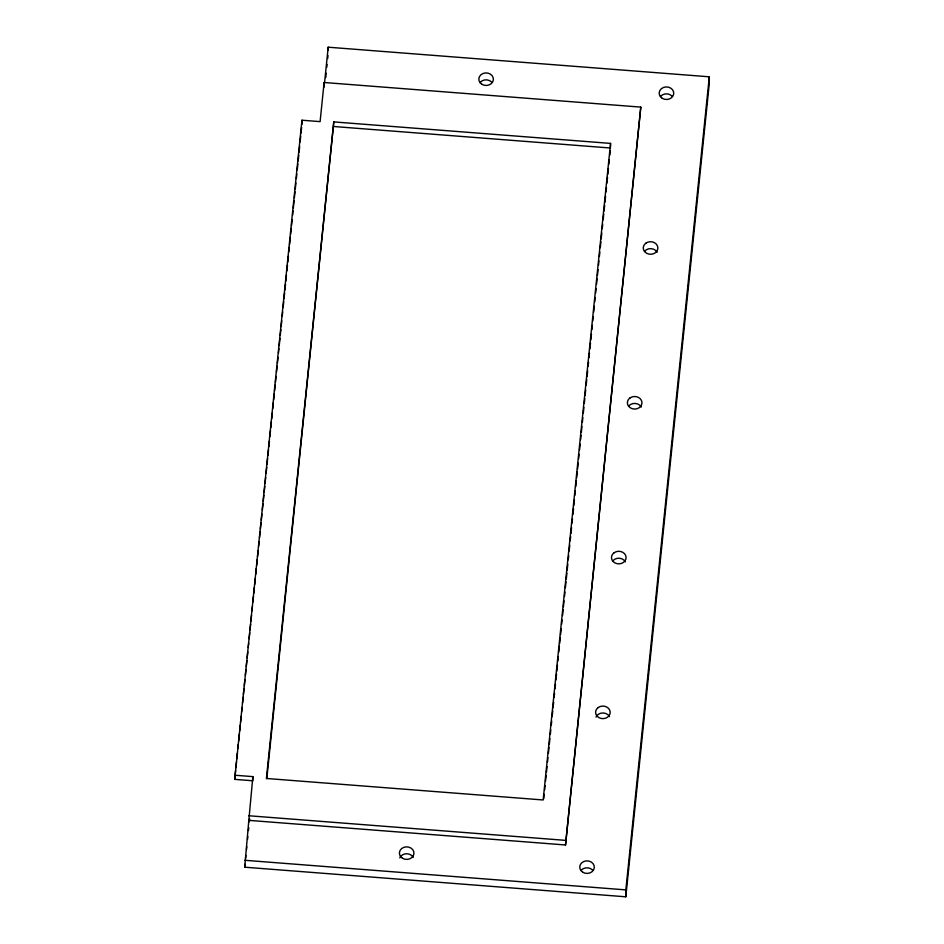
<?xml version="1.0" encoding="UTF-8"?>
<svg xmlns="http://www.w3.org/2000/svg" width="944" height="944" viewBox="0 0 944 944"><rect width="100%" height="100%" fill="white"/><g stroke="black" fill="none" stroke-linecap="round" stroke-linejoin="round"><path stroke-width="1.42" d="M252.862 776.629L252.85 780.771L234.702 779.366L301.95 120.218L320.099 121.623L324.111 82.506L640.799 107.109L565.515 844.974L248.827 820.36L252.862 776.629L234.714 775.213M324.535 82.836L328.193 47.2L709.298 76.806L709.263 83.721L625.813 896.8L244.697 867.194L248.827 820.36M301.927 124.372L301.95 120.218M324.087 87.108L324.111 82.506M328.17 49.961L328.193 47.2M266.822 778.682L333.787 121.906L610.556 143.405L610.532 146.863M565.515 844.974L640.799 107.109M625.813 896.8L625.848 889.885L709.298 76.806M234.702 779.366L235.599 770.575M235.906 767.649L236.507 761.784M236.802 758.846L237.404 752.993M237.853 748.592L238.301 744.202M238.608 741.264L239.363 733.936M239.658 731.01L240.26 725.145M240.567 722.219L241.168 716.354M241.617 711.965L242.065 707.563M242.514 703.174L243.115 697.309M243.422 694.383L244.024 688.518M244.319 685.58L244.921 679.727M245.381 675.326L245.983 669.473M246.278 666.535L246.88 660.67M247.186 657.744L247.788 651.879M248.237 647.49L248.685 643.088M249.133 638.699L249.735 632.834M250.042 629.908L250.644 624.043M250.939 621.117L251.541 615.252M251.989 610.851L252.449 606.461M252.898 602.06L253.499 596.207M253.794 593.269L254.396 587.404M254.703 584.478L255.305 578.613M255.753 574.223L256.355 568.359M256.662 565.432L257.264 559.568M257.559 556.641L258.16 550.777M258.609 546.375L259.069 541.986M259.517 537.584L260.119 531.732M260.414 528.793L261.016 522.941M261.323 520.002L261.925 514.138M262.373 509.748L262.975 503.884M263.27 500.957L263.872 495.093M264.178 492.166L264.78 486.302M265.075 483.375L265.677 477.511M266.137 473.109L266.739 467.256M267.034 464.318L267.636 458.465M267.943 455.527L268.544 449.674M268.839 446.736L269.441 440.872M269.89 436.482L270.491 430.617M270.798 427.691L271.4 421.826M271.695 418.9L272.297 413.035M272.745 408.634L273.347 402.781M273.654 399.843L274.256 393.99M274.551 391.052L275.152 385.199M275.459 382.261L276.061 376.408M276.509 372.007L277.111 366.142M277.418 363.216L278.02 357.351M278.468 352.962L278.917 348.56M279.223 345.634L279.967 338.306M280.274 335.368L280.875 329.515M281.17 326.577L281.772 320.724M282.221 316.323L282.681 311.933M283.129 307.532L283.731 301.667M284.026 298.741L284.628 292.876M284.935 289.95L285.536 284.085M285.831 281.159L286.433 275.294M286.893 270.904L287.495 265.04M287.79 262.113L288.392 256.249M288.84 251.847L289.301 247.458M289.596 244.52L290.351 237.192M290.646 234.265L291.248 228.401M291.554 225.474L292.156 219.61M292.605 215.22L293.053 210.819M293.36 207.892L294.103 200.565M294.41 197.638L295.012 191.774M295.307 188.847L295.909 182.983M296.369 178.581L296.817 174.192M297.266 169.79L297.867 163.926M298.174 160.999L298.776 155.135M299.071 152.208L299.673 146.344M300.121 141.954L300.723 136.089M301.03 133.163L301.632 127.298M244.697 867.194L244.992 864.256M245.593 858.403L245.9 855.465M246.502 849.612L246.797 846.685M247.552 839.358L247.847 836.419M248.449 830.567L248.756 827.64M249.358 821.776L249.653 818.849M325.751 77.55L326.199 73.16M326.801 67.295L327.096 64.369M327.698 58.504L328.005 55.578M333.787 121.906L266.397 778.47L543.154 799.969L610.556 143.405M543.732 798.718L544.192 794.317M544.641 789.927L545.089 785.526M545.538 781.136L546.139 775.272M546.446 772.334L547.048 766.481M547.496 762.079L547.945 757.678M548.405 753.288L549.007 747.424M549.302 744.497L549.904 738.633M550.352 734.231L550.812 729.842M551.261 725.44L551.709 721.039M552.157 716.649L552.759 710.785M553.066 707.858L553.668 701.994M554.116 697.592L554.565 693.203M555.025 688.801L555.473 684.4M555.922 680.01L556.523 674.146M556.83 671.219L557.432 665.355M557.88 660.953L558.329 656.564M558.777 652.162L559.379 646.298M559.686 643.371L560.288 637.507M560.583 634.58L561.184 628.716M561.633 624.314L562.093 619.925M562.541 615.523L563.143 609.659M563.438 606.732L564.04 600.868M564.5 596.478L564.949 592.077M565.397 587.675L565.999 581.823M566.306 578.884L566.907 573.02M567.202 570.093L567.804 564.229M568.253 559.839L568.713 555.438M569.161 551.036L569.763 545.184M570.211 540.782L570.66 536.381M570.967 533.454L571.568 527.59M572.017 523.2L572.465 518.799M572.925 514.397L573.527 508.545M573.822 505.606L574.424 499.742M574.872 495.352L575.333 490.951M575.781 486.561L576.383 480.697M576.678 477.758L577.28 471.906M577.586 468.967L578.188 463.103M578.637 458.713L579.085 454.312M579.545 449.922L580.147 444.058M580.595 439.656L581.044 435.267M581.351 432.328L581.952 426.464M582.401 422.074L582.849 417.673M583.298 413.283L583.899 407.419M584.36 403.017L584.808 398.628M585.103 395.689L585.705 389.825M586.153 385.435L586.755 379.571M587.062 376.644L587.664 370.78M588.112 366.378L588.56 361.989M589.021 357.587L589.469 353.198M589.917 348.796L590.519 342.932M590.826 340.005L591.428 334.141M591.876 329.739L592.325 325.35M592.773 320.948L593.233 316.559M593.682 312.157L594.283 306.293M594.732 301.903L595.18 297.502M595.64 293.1L596.089 288.711M596.537 284.309L597.139 278.445M597.446 275.518L598.048 269.654M598.496 265.264L598.944 260.863M599.393 256.461L599.853 252.072M600.301 247.67L600.903 241.806M601.198 238.879L601.8 233.015M602.26 228.625L602.709 224.224M603.157 219.822L603.759 213.969M604.066 211.031L604.667 205.167M604.962 202.24L605.564 196.376M606.013 191.986L606.473 187.585M606.921 183.183L607.523 177.33M607.818 174.392L608.42 168.528M608.88 164.138L609.328 159.737M609.777 155.347L610.225 150.946M333.763 126.508L610.532 148.019M248.85 815.758L565.539 840.361M244.732 860.279L625.848 889.885M480.107 82.482A7.292 6.289 0.3 0 1 491.659 82.081M660.458 96.5A7.292 6.289 0.3 0 1 672.01 96.087M644.575 251.281A7.292 6.289 0.3 0 1 657.142 252.26M628.68 406.073A7.292 6.289 0.3 0 1 641.259 407.053M612.798 560.866A7.292 6.289 0.3 0 1 625.365 561.845M596.03 717.11A7.292 6.289 0.3 0 1 602.555 712.991A7.292 6.289 0.3 0 1 609.482 716.638M581.02 870.451A7.292 6.289 0.3 0 1 592.572 870.038M399.784 857.884A7.292 6.289 0.3 0 1 406.321 853.777A7.292 6.289 0.3 0 1 413.236 857.412M645.897 243.163L644.61 244.378A7.292 6.289 0.3 0 0 643.961 250.632L644.988 252.024A7.292 6.289 0.3 0 0 655.254 252.815A7.292 6.289 0.3 0 0 656.163 243.965A7.292 6.289 0.3 0 0 645.897 243.163M630.002 397.955L628.716 399.159A7.292 6.289 0.3 0 0 628.079 405.424L629.093 406.805A7.292 6.289 0.3 0 0 639.359 407.607A7.292 6.289 0.3 0 0 640.268 398.757A7.292 6.289 0.3 0 0 630.002 397.955M614.119 552.747L612.833 553.951A7.292 6.289 0.3 0 0 612.184 560.217L613.211 561.597A7.292 6.289 0.3 0 0 623.477 562.4A7.292 6.289 0.3 0 0 624.385 553.538A7.292 6.289 0.3 0 0 614.119 552.747M598.225 707.528L596.938 708.743A7.292 6.289 0.3 0 0 596.301 714.997L597.316 716.39A7.292 6.289 0.3 0 0 607.582 717.18A7.292 6.289 0.3 0 0 608.491 708.33A7.292 6.289 0.3 0 0 598.225 707.528M662.275 98.341A7.292 6.289 0.3 0 0 673.721 93.763A7.292 6.289 0.3 0 0 663.384 87.497A7.292 6.289 0.3 0 0 662.275 98.341M481.924 84.335A7.292 6.289 0.3 0 0 493.37 79.756A7.292 6.289 0.3 0 0 483.045 73.49A7.292 6.289 0.3 0 0 481.924 84.335M582.837 872.291A7.292 6.289 0.3 0 0 594.283 867.713A7.292 6.289 0.3 0 0 583.947 861.447A7.292 6.289 0.3 0 0 582.837 872.291M402.486 858.273A7.292 6.289 0.3 0 0 413.932 853.706A7.292 6.289 0.3 0 0 403.595 847.429A7.292 6.289 0.3 0 0 402.486 858.273"/></g></svg>
